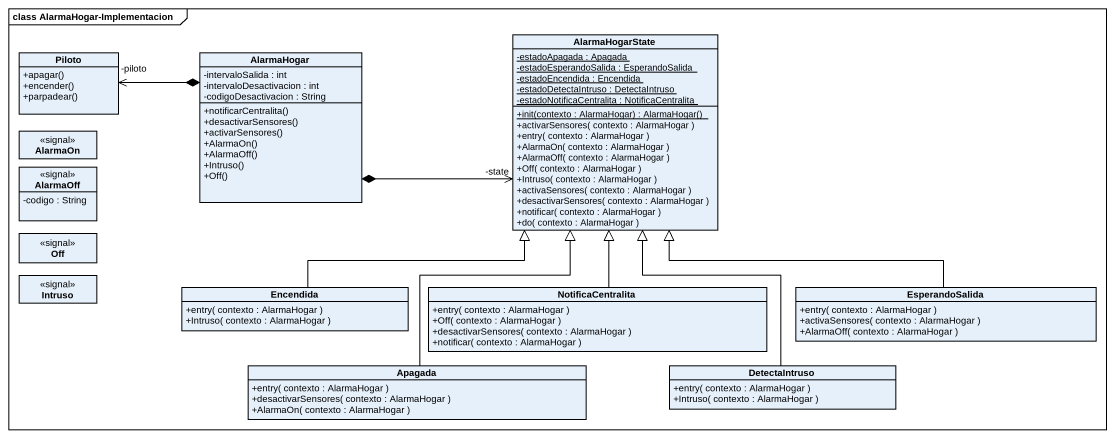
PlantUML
@startuml
mainframe class AlarmaHogar-Implementacion
hide circle
hide empty members
skinparam classAttributeIconSize 0
class Piloto {
  +apagar()
  +encender()
  +parpadear()
}
class AlarmaHogar {
  -intervaloSalida : int
  -intervaloDesactivacion : int
  -codigoDesactivacion : String
  +notificarCentralita()
  +desactivarSensores()
  +activarSensores()
  +AlarmaOn()
  +AlarmaOff()
  +Intruso()
  +Off()
}
class AlarmaHogarState {
  {static} -estadoApagada : Apagada
  {static} -estadoEsperandoSalida : EsperandoSalida
  {static} -estadoEncendida : Encendida
  {static} -estadoDetectaIntruso : DetectaIntruso
  {static} -estadoNotificaCentralita : NotificaCentralita
  {static} +init(contexto : AlarmaHogar) : AlarmaHogar()
  +activarSensores( contexto : AlarmaHogar )
  +entry( contexto : AlarmaHogar )
  +AlarmaOn( contexto : AlarmaHogar )
  +AlarmaOff( contexto : AlarmaHogar )
  +Off( contexto : AlarmaHogar )
  +Intruso( contexto : AlarmaHogar )
  +activaSensores( contexto : AlarmaHogar )
  +desactivarSensores( contexto : AlarmaHogar )
  +notificar( contexto : AlarmaHogar )
  +do( contexto : AlarmaHogar )
}
class AlarmaOn <<signal>>
class AlarmaOff <<signal>> {
  -codigo : String
}
class Off <<signal>>
class Intruso <<signal>>
class Encendida {
  +entry( contexto : AlarmaHogar )
  +Intruso( contexto : AlarmaHogar )
}
class NotificaCentralita {
  +entry( contexto : AlarmaHogar )
  +Off( contexto : AlarmaHogar )
  +desactivarSensores( contexto : AlarmaHogar )
  +notificar( contexto : AlarmaHogar )
}
class EsperandoSalida {
  +entry( contexto : AlarmaHogar )
  +activaSensores( contexto : AlarmaHogar )
  +AlarmaOff( contexto : AlarmaHogar )
}
class Apagada {
  +entry( contexto : AlarmaHogar )
  +desactivarSensores( contexto : AlarmaHogar )
  +AlarmaOn( contexto : AlarmaHogar )
}
class DetectaIntruso {
  +entry( contexto : AlarmaHogar )
  +Intruso( contexto : AlarmaHogar )
}
AlarmaHogar *-left-> "-piloto" Piloto
AlarmaHogar *-right-> "-state" AlarmaHogarState
Encendida -right-|> AlarmaHogarState
NotificaCentralita -up-|> AlarmaHogarState
EsperandoSalida -left-|> AlarmaHogarState
Apagada -up-|> AlarmaHogarState
DetectaIntruso -up-|> AlarmaHogarState
@enduml
